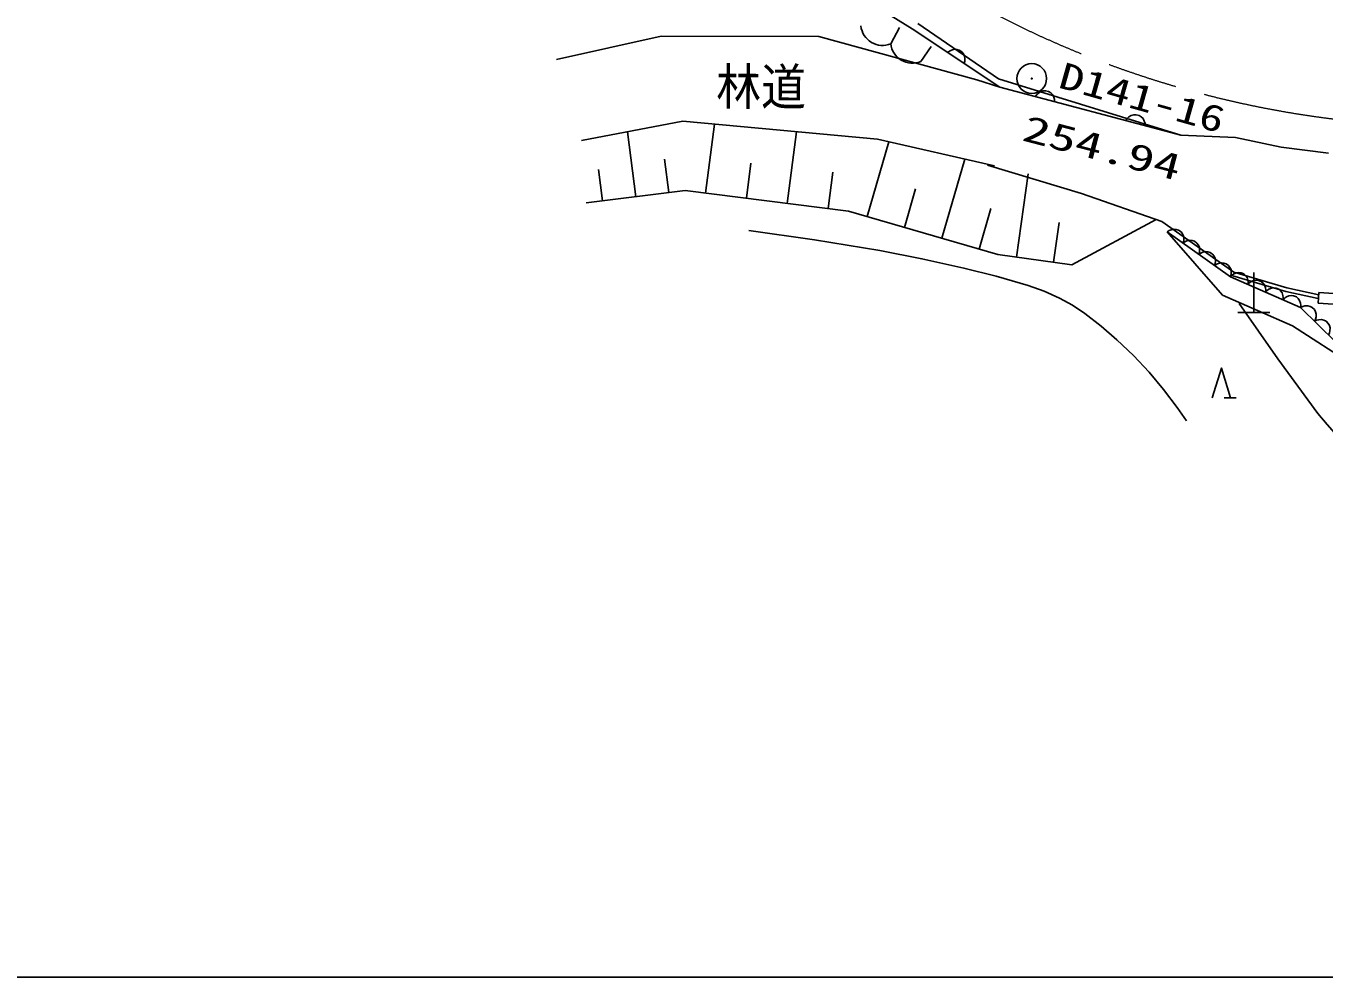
# Model space of a CAD drawing. Units: millimetres, scale not verified. Extents: x 40000 to 680000, y 20000 to 380000.
# Drawn here: x 387454 to 452501, y 205000 to 252652 of the extents above; entities that cross this region are included whole.
import ezdxf
from ezdxf.enums import TextEntityAlignment as Align

# ---------------------------------------------------------------- set-up
doc = ezdxf.new("R2010")
doc.units = ezdxf.units.MM
doc.header["$LTSCALE"] = 1000
doc.linetypes.add('CHAIN', pattern=[18.5, 12, -1.5, 3.5, -1.5])
for name, color, linetype, lineweight in [('M-BGD', 7, 'Continuous', 25), ('M-BGD-HTXT', 7, 'Continuous', 13), ('M-BMK', 2, 'CHAIN', 13), ('M-BMK-SRVR', 3, 'Continuous', 25), ('M-TTL-BAND', 7, 'Continuous', 25)]:
    doc.layers.add(name, color=color, linetype=linetype, lineweight=lineweight)
doc.styles.add('ＭＳ ゴシック', font='')
doc.styles.get('ＭＳ ゴシック').set_extended_font_data('MS Gothic')

# ---------------------------------------------------------------- blocks, each defined once
blk = doc.blocks.new('BUHIN527')
at = {"color": 3, "linetype": 'Continuous', "lineweight": 25}
for radius in [746, 22.5]:
    blk.add_circle((0, 0), radius, dxfattribs=at)
blk = doc.blocks.new('BUHIN531')
at = {"color": 7, "linetype": 'Continuous', "lineweight": 25}
blk.add_lwpolyline([(476, 117), (413, 218), (333, 297), (215, 378), (96, 410), (-25, 418), (-172, 382), (-275, 318), (-366, 236), (-433, 108), (-465, 2), (-476, -117)], dxfattribs=at)
blk = doc.blocks.new('BUHIN532')
at = {"color": 7, "linetype": 'Continuous', "lineweight": 25}
blk.add_lwpolyline([(394, 273), (302, 343), (201, 387), (64, 420), (-55, 408), (-168, 373), (-290, 289), (-362, 195), (-416, 88), (-433, -52), (-425, -160), (-394, -273)], dxfattribs=at)
blk = doc.blocks.new('BUHIN533')
at = {"color": 7, "linetype": 'Continuous', "lineweight": 25}
blk.add_lwpolyline([(447, 190), (370, 279), (279, 343), (150, 405), (29, 416), (-90, 405), (-229, 346), (-320, 268), (-396, 173), (-441, 37), (-455, -72), (-447, -190)], dxfattribs=at)
blk = doc.blocks.new('BUHIN546')
at = {"color": 7, "linetype": 'Continuous', "lineweight": 25}
blk.add_lwpolyline([(-362, -344), (-413, -234), (-436, -122), (-443, 24), (-405, 143), (-344, 249), (-231, 356), (-122, 412), (-1, 444), (145, 431), (256, 402), (362, 344)], dxfattribs=at)
blk = doc.blocks.new('BUHIN626')
at = {"color": 7, "linetype": 'Continuous', "lineweight": 25}
blk.add_line((712, -268), (1027, 242), dxfattribs=at)
blk.add_lwpolyline([(394, -782), (-638, 395), (875, -4)], dxfattribs=at)

msp = doc.modelspace()

# ---------------------------------------------------------------- linework, layer by layer
at = {"layer": 'M-BGD'}
for p, q in [((431858, 252508), (423300, 257834)), ((430792, 251760), (431228, 252568)), ((436252, 249583), (431858, 252508)), ((436194, 250000), (432154, 252775)), ((414043, 250970), (419292, 252134)), ((419292, 252134), (427192, 252117)), ((427192, 252117), (435098, 249959)), ((432291, 250868), (432806, 251617)), ((435098, 249959), (436252, 249583)), ((445320, 247184), (436194, 250000)), ((445320, 247184), (436252, 249583)), ((415297, 246920), (420364, 247874)), ((420364, 247874), (430132, 246978)), ((418008, 244097), (417595, 247352)), ((421513, 244281), (421952, 247728)), ((425604, 243760), (426061, 247351)), ((448071, 247062), (445320, 247184)), ((429607, 243099), (430692, 246850)), ((430132, 246978), (435988, 245639)), ((450349, 246582), (448071, 247062)), ((452725, 246281), (450349, 246582)), ((419663, 244306), (419450, 245984)), ((433351, 242016), (434498, 245980)), ((416352, 243887), (416152, 245465)), ((423558, 244021), (423782, 245780)), ((427649, 243500), (427882, 245332)), ((435635, 245680), (440353, 244253)), ((437086, 241074), (437670, 245241)), ((420491, 244411), (415524, 243782)), ((428671, 243370), (420491, 244411)), ((431479, 242558), (432037, 244486)), ((440353, 244253), (444371, 242857)), ((436159, 241204), (428671, 243370)), ((435223, 241475), (435811, 243508)), ((438941, 240814), (439221, 242811)), ((444097, 242952), (439868, 240684)), ((444371, 242857), (447986, 240320)), ((447812, 240080), (444639, 242329)), ((447411, 239164), (444639, 242329)), ((439868, 240684), (436159, 241204)), ((451323, 238542), (447812, 240080)), ((447930, 240128), (450586, 239345)), ((447986, 240320), (450635, 239539)), ((447986, 240320), (450635, 239539)), ((448982, 240302), (448982, 238302)), ((450635, 239539), (452246, 239189)), ((450635, 239539), (452246, 239189)), ((450922, 237626), (447411, 239164)), ((450586, 239345), (452204, 238993)), ((452209, 238770), (452245, 239293)), ((458169, 238361), (452209, 238770)), ((452245, 239293), (458205, 238884)), ((448177, 238302), (449787, 238302)), ((454817, 235103), (451323, 238542)), ((450922, 237626), (454817, 235103))]:
    msp.add_line(p, q, dxfattribs=at)
for points in [[(433639, 251322), (433736, 251396), (433840, 251444), (433980, 251483), (434105, 251472), (434222, 251436), (434351, 251350), (434429, 251256), (434488, 251145), (434508, 250999), (434504, 250885), (434471, 250768)], [(423677, 242409), (426964, 241930), (430238, 241394), (432352, 240987), (434457, 240520), (436072, 240114), (437682, 239647), (438481, 239358), (439253, 239015), (439897, 238659), (440511, 238250), (441334, 237609), (442122, 236920), (442953, 236135), (443738, 235312), (444456, 234445), (445136, 233530), (445374, 233195), (445611, 232860)], [(448240, 238740), (450194, 235966), (452197, 233229), (452663, 232681), (453145, 232134)]]:
    msp.add_lwpolyline(points, dxfattribs=at)
for centre in [(430377, 252768), (431876, 251876)]:
    msp.add_arc(centre, 1090, 186.11597, 292.37634, dxfattribs=at)
at = {"layer": 'M-BMK'}
msp.add_arc((459069, 297621), 50000, 234.23595, 277.96806, dxfattribs=at)
at = {"layer": 'M-TTL-BAND'}
msp.add_line((40000, 205000), (579000, 205000), dxfattribs=at)

# ---------------------------------------------------------------- block references
at = {"layer": 'M-BGD', "rotation": 301.62852}
for name, p in [('BUHIN546', (438519, 248983)), ('BUHIN546', (443053, 247784)), ('BUHIN533', (445036, 242048)), ('BUHIN533', (445829, 241486)), ('BUHIN533', (446622, 240923)), ('BUHIN533', (447416, 240361)), ('BUHIN532', (448251, 239887)), ('BUHIN532', (449129, 239503)), ('BUHIN532', (450007, 239119)), ('BUHIN532', (450885, 238734)), ('BUHIN531', (451673, 238198)), ('BUHIN531', (452372, 237510)), ('BUHIN626', (447358, 234763))]:
    msp.add_blockref(name, p, dxfattribs=at)
at = {"layer": 'M-BMK-SRVR', "rotation": 301.62852}
msp.add_blockref('BUHIN527', (437854, 250017), dxfattribs=at)

# ---------------------------------------------------------------- texts
at = {"layer": 'M-BGD-HTXT', "style": 'ＭＳ ゴシック'}
for s, height, rotation, width, p in [('林道', 1833, 359.8, 0.9, (422038, 248148)), ('D141-16', 1320, 344.2, 1.35, (439015, 249202)), ('254.94', 1320, 345.4, 1.5, (437208, 246547))]:
    msp.add_text(s, height=height, rotation=rotation, dxfattribs=dict(at, width=width)).set_placement(p, align=Align.BOTTOM_LEFT)

doc.saveas('drawing.dxf')
